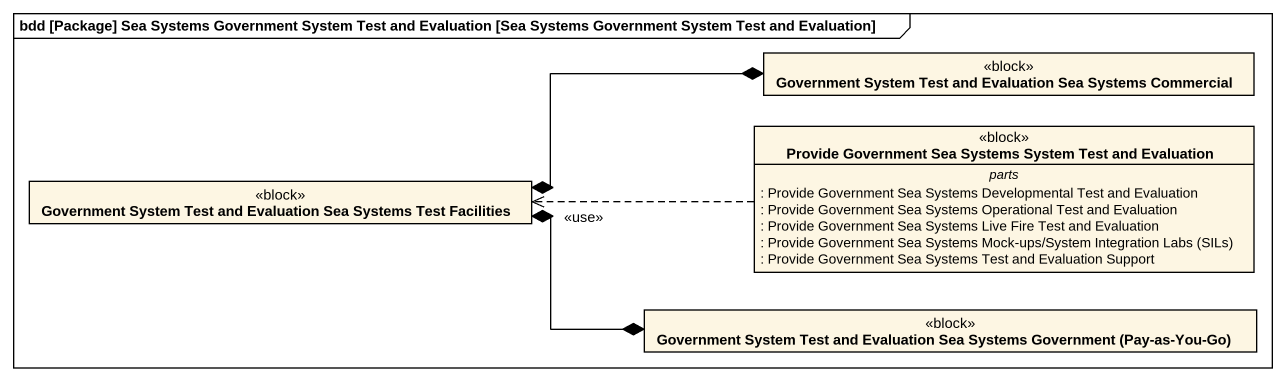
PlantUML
@startuml
mainframe bdd [Package] Sea Systems Government System Test and Evaluation [Sea Systems Government System Test and Evaluation]
hide circle
hide empty members
class "Government System Test and Evaluation Sea Systems Commercial" as Government_System_Test_and <<block>>
class "Provide Government Sea Systems System Test and Evaluation" as Provide_Government_Sea <<block>> {
  -- parts --
  : Provide Government Sea Systems Developmental Test and Evaluation
  : Provide Government Sea Systems Operational Test and Evaluation
  : Provide Government Sea Systems Live Fire Test and Evaluation
  {field} : Provide Government Sea Systems Mock-ups/System Integration Labs (SILs)
  : Provide Government Sea Systems Test and Evaluation Support
}
class "Government System Test and Evaluation Sea Systems Test Facilities" as Government_System_Test_and_2 <<block>>
class "Government System Test and Evaluation Sea Systems Government (Pay-as-You-Go)" as Government_System_Test_and_3 <<block>>
Provide_Government_Sea .left.> Government_System_Test_and_2 : <<use>>
Government_System_Test_and_2 *-right-* Government_System_Test_and
Government_System_Test_and_2 *-right-* Government_System_Test_and_3
@enduml
